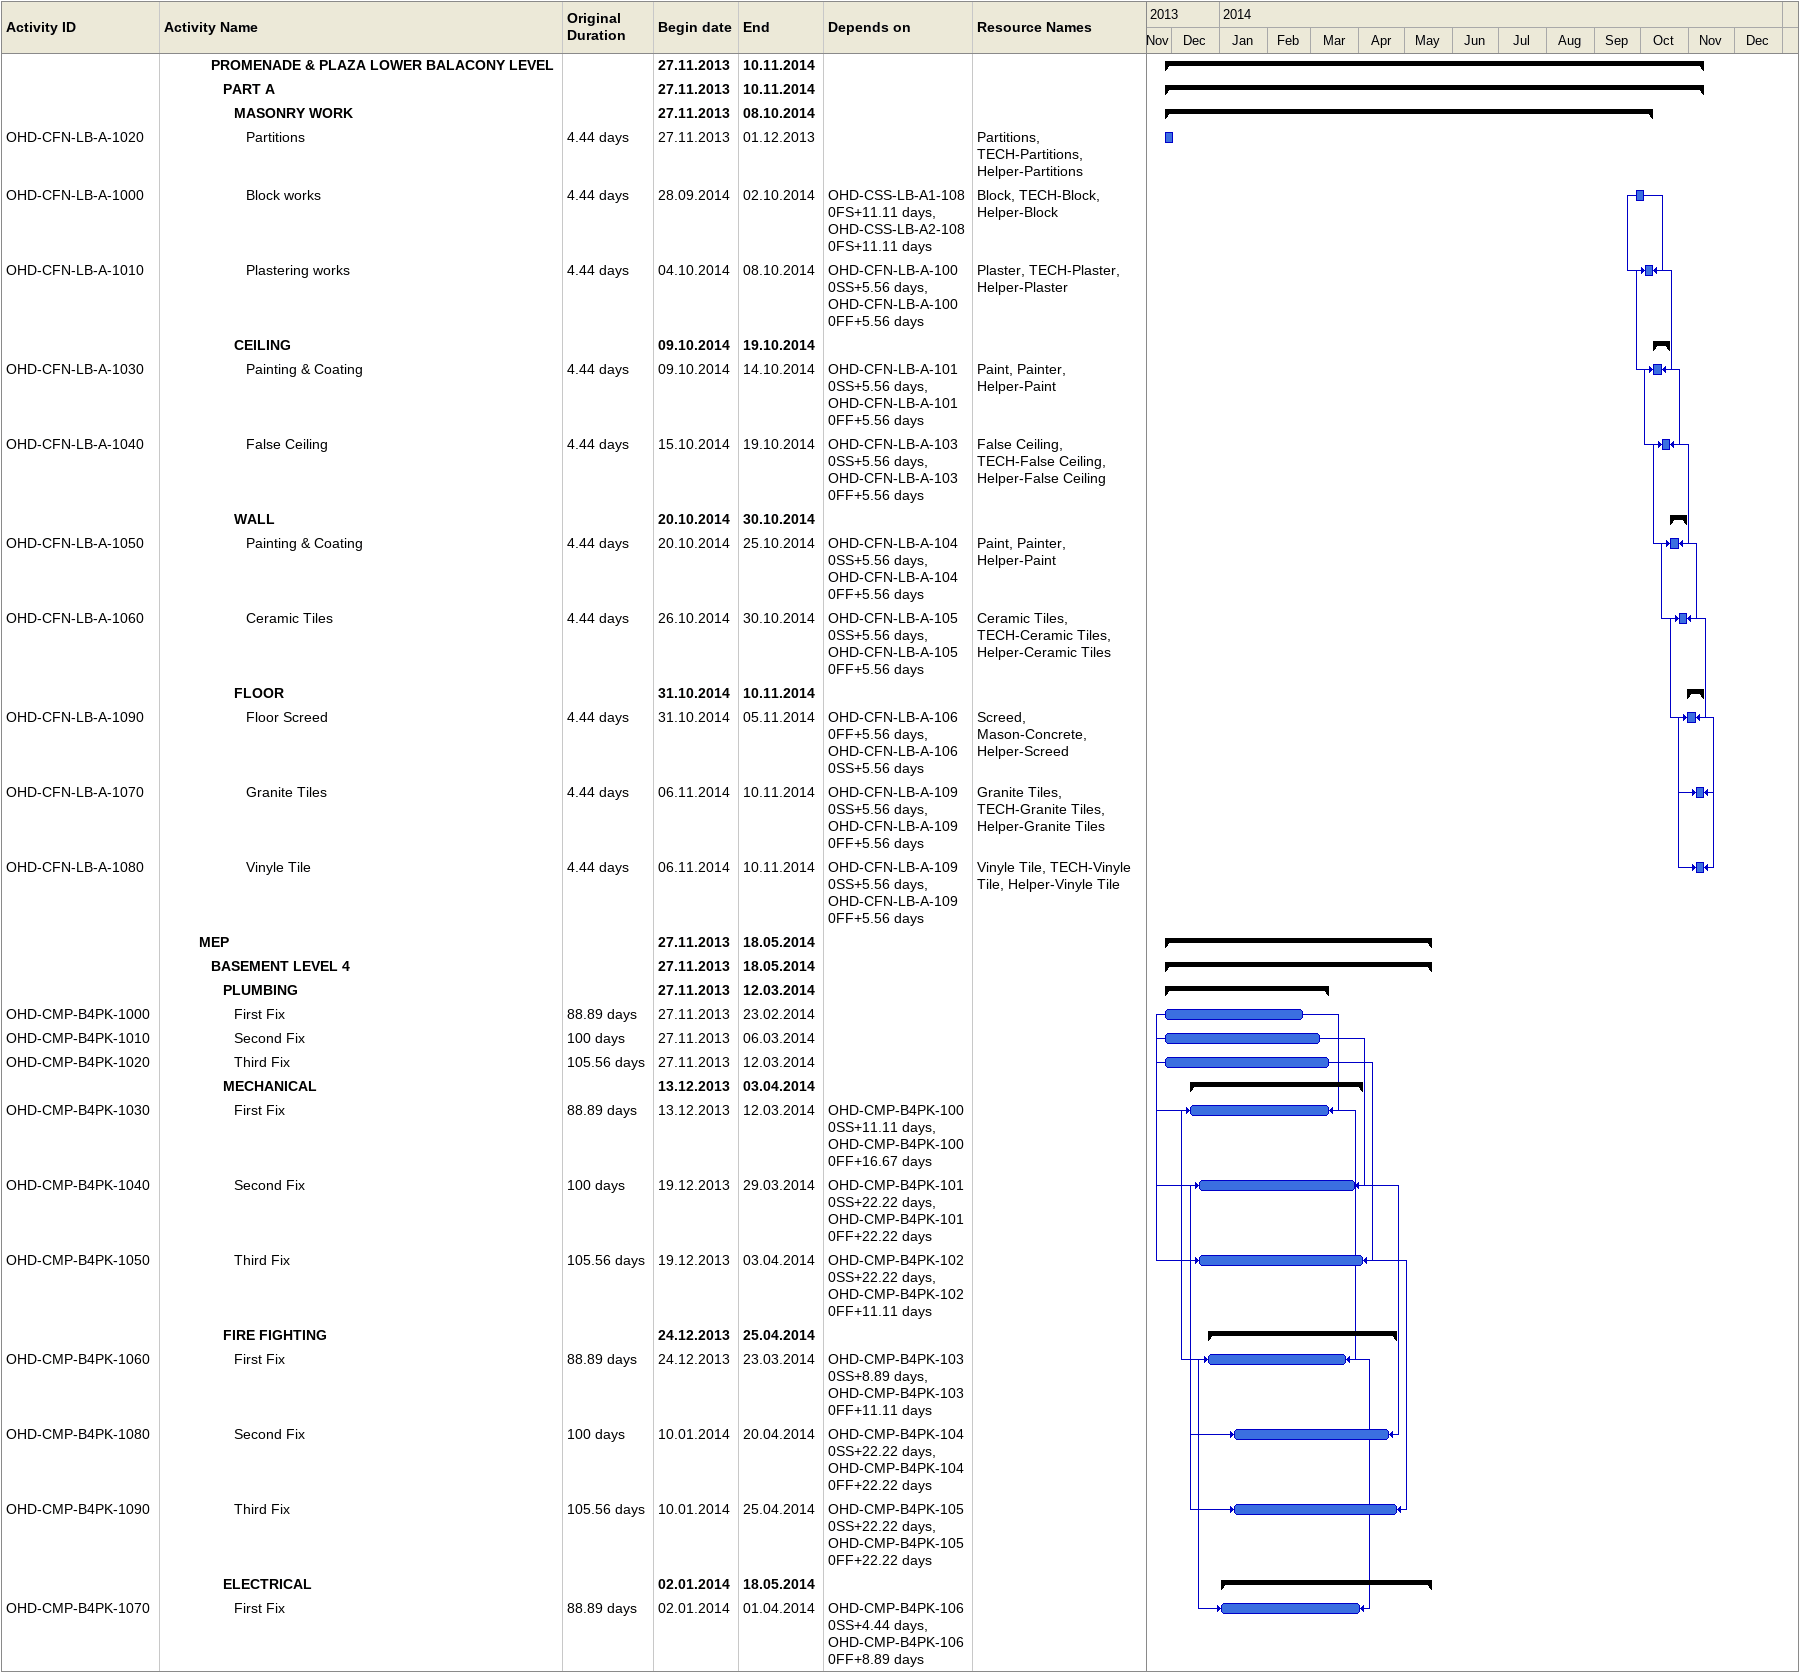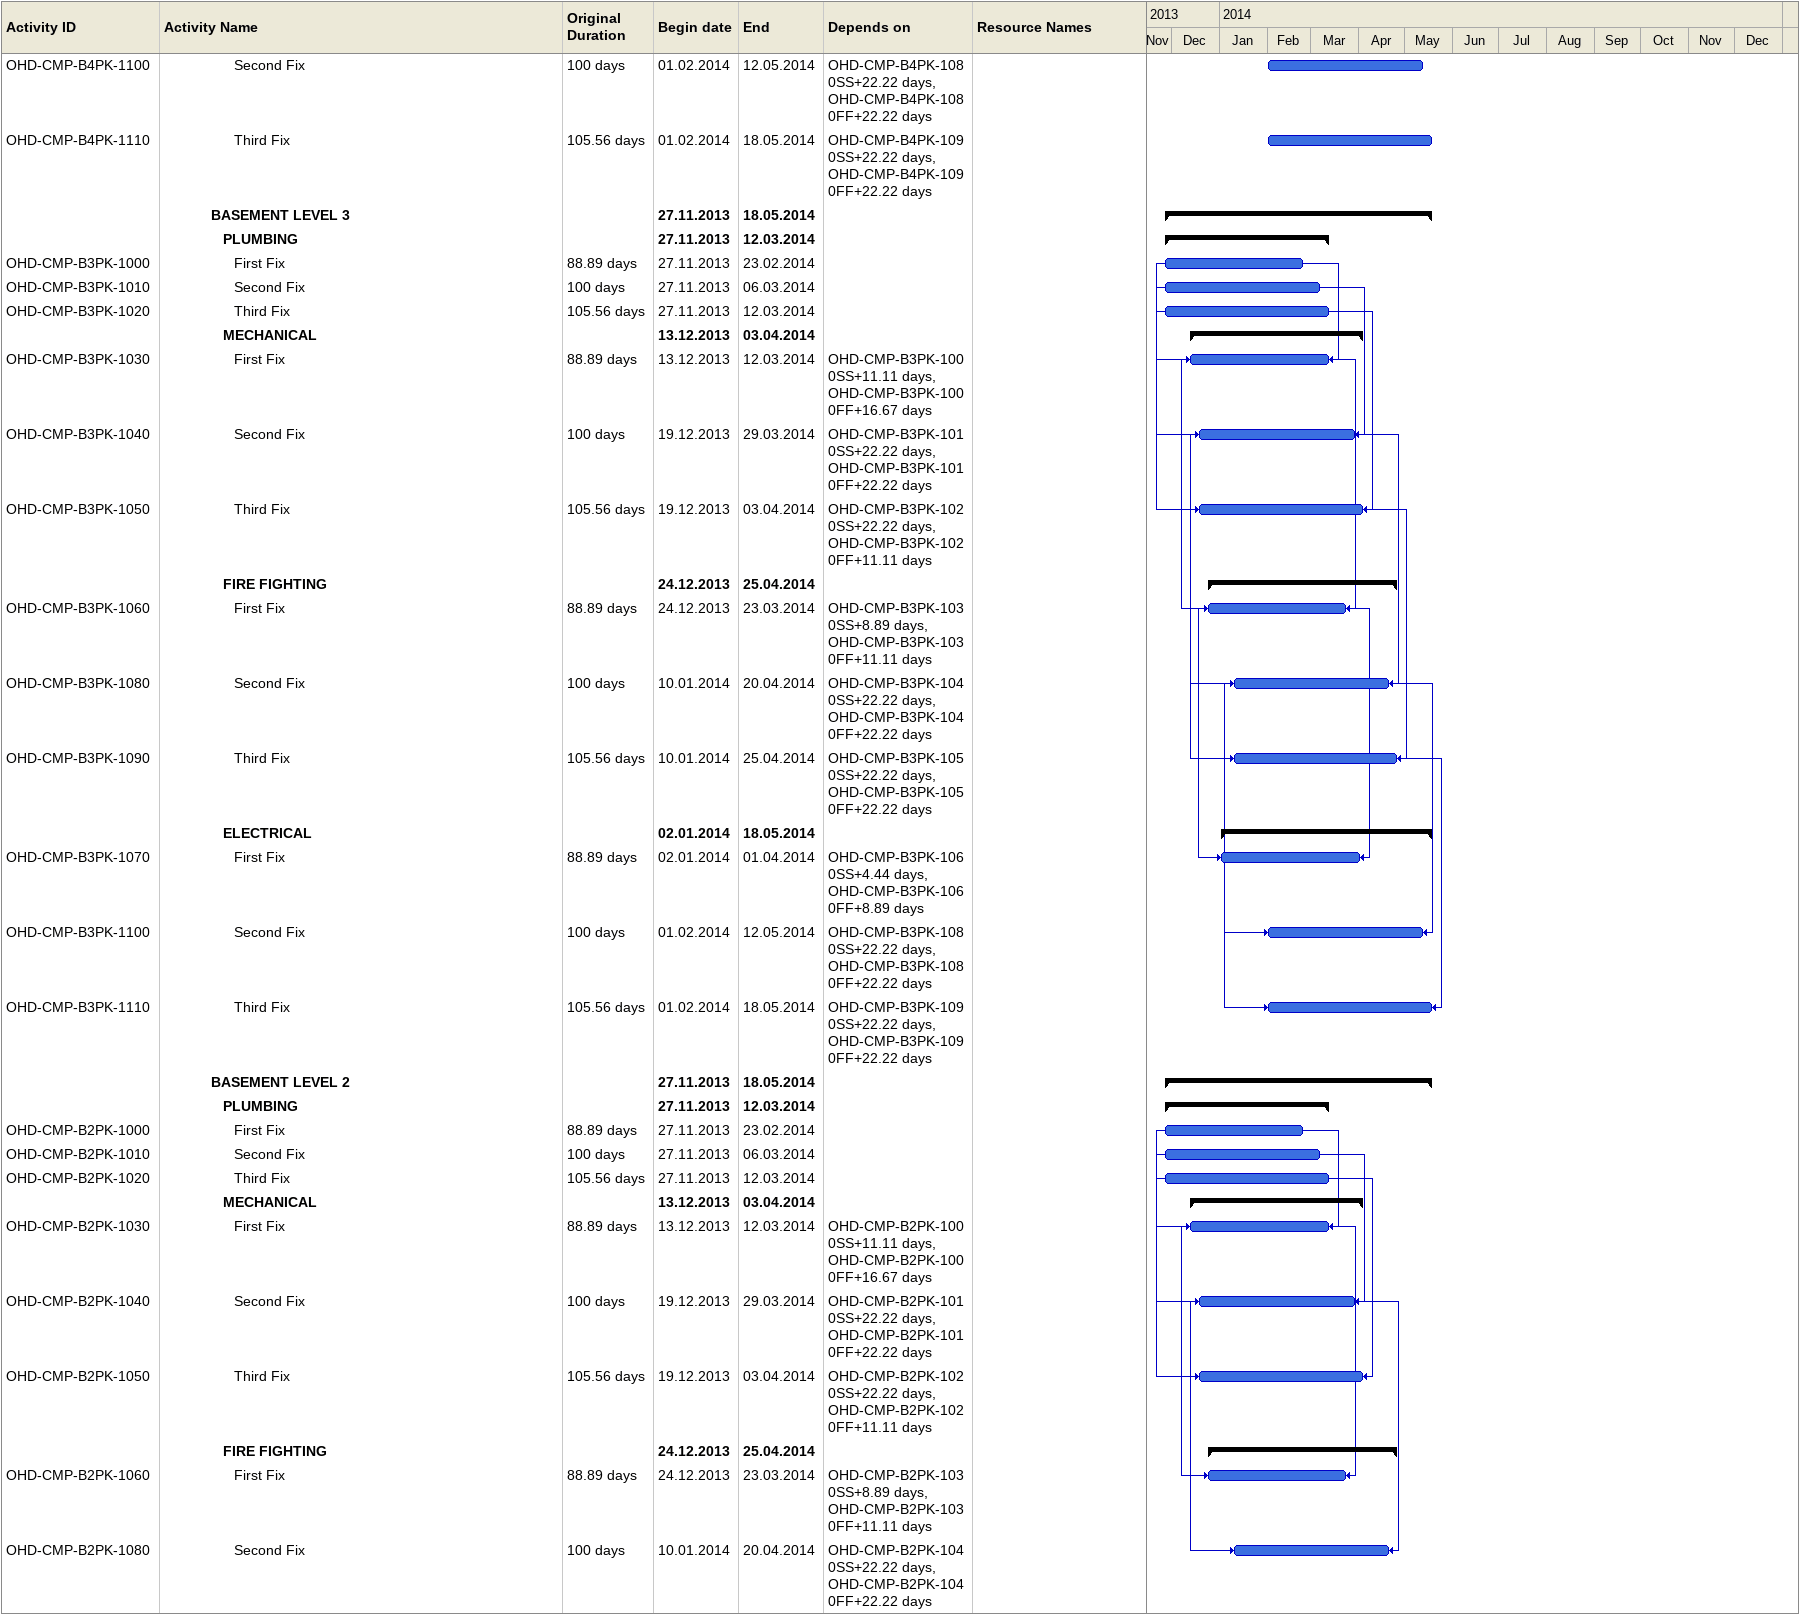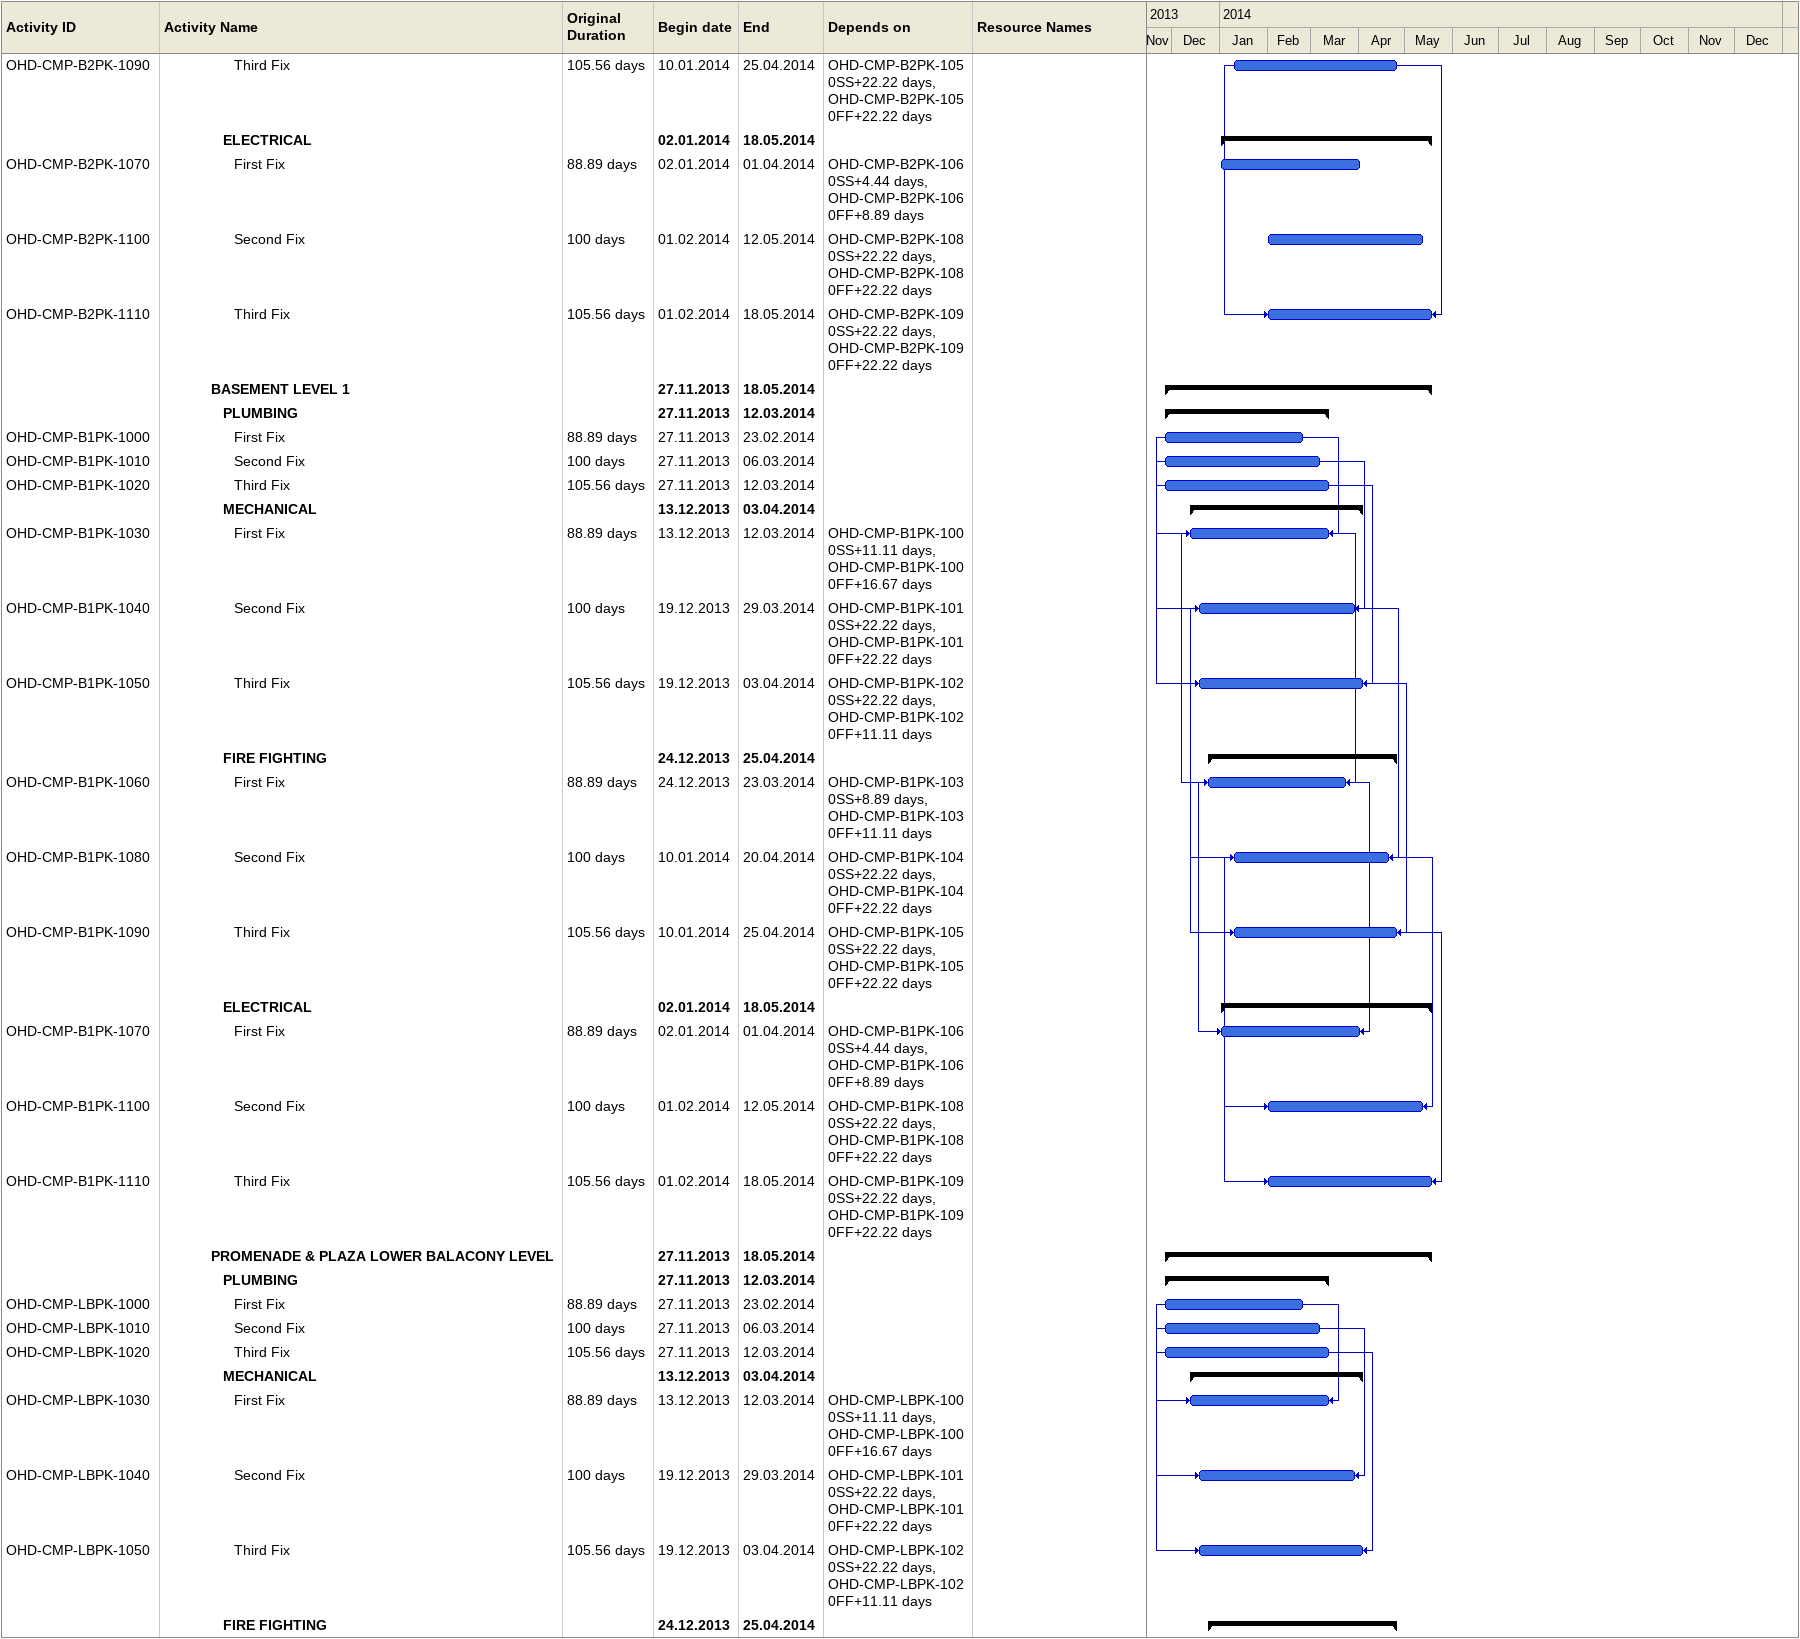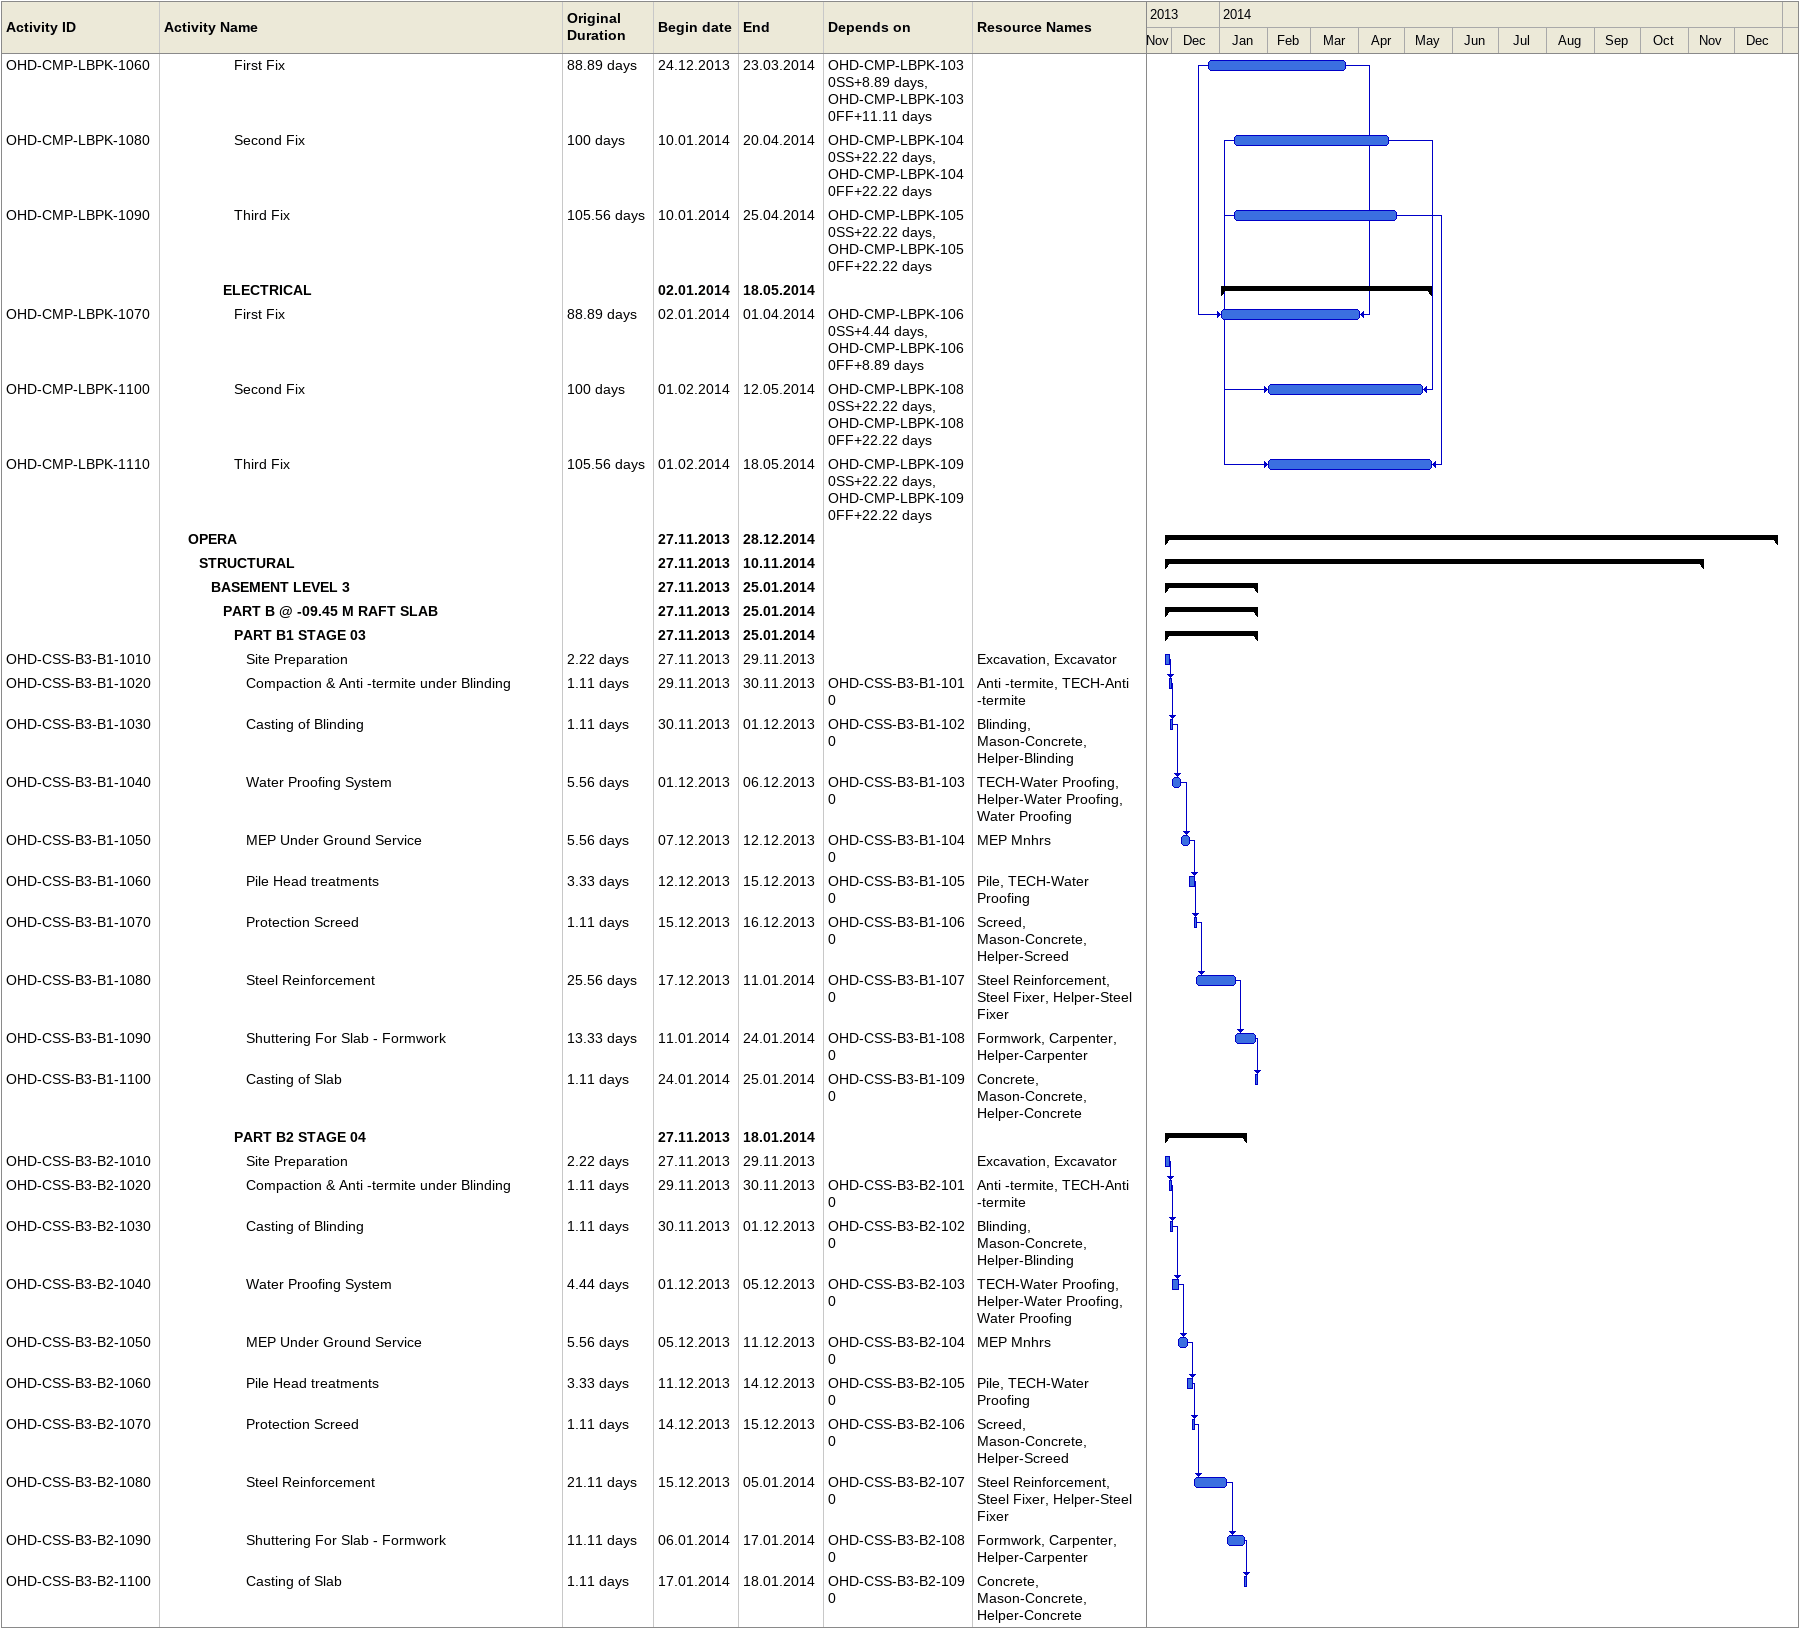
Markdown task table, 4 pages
| ID | Level | Task | Original duration | Start | Finish | Predecessors | Resources |
|---|---|---|---|---|---|---|---|
|  | 5 | **PROMENADE & PLAZA LOWER BALACONY LEVEL** |  | 2013-11-27 | 2014-11-10 |  |  |
|  | 6 | **PART A** |  | 2013-11-27 | 2014-11-10 |  |  |
|  | 7 | **MASONRY WORK** |  | 2013-11-27 | 2014-10-08 |  |  |
| OHD-CFN-LB-A-1020 | 8 | Partitions | 4.44d | 2013-11-27 | 2013-12-01 |  | Partitions, TECH-Partitions, Helper-Partitions |
| OHD-CFN-LB-A-1000 | 8 | Block works | 4.44d | 2014-09-28 | 2014-10-02 | OHD-CSS-LB-A1-1080FS+11.11d, OHD-CSS-LB-A2-1080FS+11.11d | Block, TECH-Block, Helper-Block |
| OHD-CFN-LB-A-1010 | 8 | Plastering works | 4.44d | 2014-10-04 | 2014-10-08 | OHD-CFN-LB-A-1000SS+5.56d, OHD-CFN-LB-A-1000FF+5.56d | Plaster, TECH-Plaster, Helper-Plaster |
|  | 7 | **CEILING** |  | 2014-10-09 | 2014-10-19 |  |  |
| OHD-CFN-LB-A-1030 | 8 | Painting & Coating | 4.44d | 2014-10-09 | 2014-10-14 | OHD-CFN-LB-A-1010SS+5.56d, OHD-CFN-LB-A-1010FF+5.56d | Paint, Painter, Helper-Paint |
| OHD-CFN-LB-A-1040 | 8 | False Ceiling | 4.44d | 2014-10-15 | 2014-10-19 | OHD-CFN-LB-A-1030SS+5.56d, OHD-CFN-LB-A-1030FF+5.56d | False Ceiling, TECH-False Ceiling, Helper-False Ceiling |
|  | 7 | **WALL** |  | 2014-10-20 | 2014-10-30 |  |  |
| OHD-CFN-LB-A-1050 | 8 | Painting & Coating | 4.44d | 2014-10-20 | 2014-10-25 | OHD-CFN-LB-A-1040SS+5.56d, OHD-CFN-LB-A-1040FF+5.56d | Paint, Painter, Helper-Paint |
| OHD-CFN-LB-A-1060 | 8 | Ceramic Tiles | 4.44d | 2014-10-26 | 2014-10-30 | OHD-CFN-LB-A-1050SS+5.56d, OHD-CFN-LB-A-1050FF+5.56d | Ceramic Tiles, TECH-Ceramic Tiles, Helper-Ceramic Tiles |
|  | 7 | **FLOOR** |  | 2014-10-31 | 2014-11-10 |  |  |
| OHD-CFN-LB-A-1090 | 8 | Floor Screed | 4.44d | 2014-10-31 | 2014-11-05 | OHD-CFN-LB-A-1060FF+5.56d, OHD-CFN-LB-A-1060SS+5.56d | Screed, Mason-Concrete, Helper-Screed |
| OHD-CFN-LB-A-1070 | 8 | Granite Tiles | 4.44d | 2014-11-06 | 2014-11-10 | OHD-CFN-LB-A-1090SS+5.56d, OHD-CFN-LB-A-1090FF+5.56d | Granite Tiles, TECH-Granite Tiles, Helper-Granite Tiles |
| OHD-CFN-LB-A-1080 | 8 | Vinyle Tile | 4.44d | 2014-11-06 | 2014-11-10 | OHD-CFN-LB-A-1090SS+5.56d, OHD-CFN-LB-A-1090FF+5.56d | Vinyle Tile, TECH-Vinyle Tile, Helper-Vinyle Tile |
|  | 4 | **MEP** |  | 2013-11-27 | 2014-05-18 |  |  |
|  | 5 | **BASEMENT LEVEL 4** |  | 2013-11-27 | 2014-05-18 |  |  |
|  | 6 | **PLUMBING** |  | 2013-11-27 | 2014-03-12 |  |  |
| OHD-CMP-B4PK-1000 | 7 | First Fix | 88.89d | 2013-11-27 | 2014-02-23 |  |  |
| OHD-CMP-B4PK-1010 | 7 | Second Fix | 100d | 2013-11-27 | 2014-03-06 |  |  |
| OHD-CMP-B4PK-1020 | 7 | Third Fix | 105.56d | 2013-11-27 | 2014-03-12 |  |  |
|  | 6 | **MECHANICAL** |  | 2013-12-13 | 2014-04-03 |  |  |
| OHD-CMP-B4PK-1030 | 7 | First Fix | 88.89d | 2013-12-13 | 2014-03-12 | OHD-CMP-B4PK-1000SS+11.11d, OHD-CMP-B4PK-1000FF+16.67d |  |
| OHD-CMP-B4PK-1040 | 7 | Second Fix | 100d | 2013-12-19 | 2014-03-29 | OHD-CMP-B4PK-1010SS+22.22d, OHD-CMP-B4PK-1010FF+22.22d |  |
| OHD-CMP-B4PK-1050 | 7 | Third Fix | 105.56d | 2013-12-19 | 2014-04-03 | OHD-CMP-B4PK-1020SS+22.22d, OHD-CMP-B4PK-1020FF+11.11d |  |
|  | 6 | **FIRE FIGHTING** |  | 2013-12-24 | 2014-04-25 |  |  |
| OHD-CMP-B4PK-1060 | 7 | First Fix | 88.89d | 2013-12-24 | 2014-03-23 | OHD-CMP-B4PK-1030SS+8.89d, OHD-CMP-B4PK-1030FF+11.11d |  |
| OHD-CMP-B4PK-1080 | 7 | Second Fix | 100d | 2014-01-10 | 2014-04-20 | OHD-CMP-B4PK-1040SS+22.22d, OHD-CMP-B4PK-1040FF+22.22d |  |
| OHD-CMP-B4PK-1090 | 7 | Third Fix | 105.56d | 2014-01-10 | 2014-04-25 | OHD-CMP-B4PK-1050SS+22.22d, OHD-CMP-B4PK-1050FF+22.22d |  |
|  | 6 | **ELECTRICAL** |  | 2014-01-02 | 2014-05-18 |  |  |
| OHD-CMP-B4PK-1070 | 7 | First Fix | 88.89d | 2014-01-02 | 2014-04-01 | OHD-CMP-B4PK-1060SS+4.44d, OHD-CMP-B4PK-1060FF+8.89d |  |
| OHD-CMP-B4PK-1100 | 7 | Second Fix | 100d | 2014-02-01 | 2014-05-12 | OHD-CMP-B4PK-1080SS+22.22d, OHD-CMP-B4PK-1080FF+22.22d |  |
| OHD-CMP-B4PK-1110 | 7 | Third Fix | 105.56d | 2014-02-01 | 2014-05-18 | OHD-CMP-B4PK-1090SS+22.22d, OHD-CMP-B4PK-1090FF+22.22d |  |
|  | 5 | **BASEMENT LEVEL 3** |  | 2013-11-27 | 2014-05-18 |  |  |
|  | 6 | **PLUMBING** |  | 2013-11-27 | 2014-03-12 |  |  |
| OHD-CMP-B3PK-1000 | 7 | First Fix | 88.89d | 2013-11-27 | 2014-02-23 |  |  |
| OHD-CMP-B3PK-1010 | 7 | Second Fix | 100d | 2013-11-27 | 2014-03-06 |  |  |
| OHD-CMP-B3PK-1020 | 7 | Third Fix | 105.56d | 2013-11-27 | 2014-03-12 |  |  |
|  | 6 | **MECHANICAL** |  | 2013-12-13 | 2014-04-03 |  |  |
| OHD-CMP-B3PK-1030 | 7 | First Fix | 88.89d | 2013-12-13 | 2014-03-12 | OHD-CMP-B3PK-1000SS+11.11d, OHD-CMP-B3PK-1000FF+16.67d |  |
| OHD-CMP-B3PK-1040 | 7 | Second Fix | 100d | 2013-12-19 | 2014-03-29 | OHD-CMP-B3PK-1010SS+22.22d, OHD-CMP-B3PK-1010FF+22.22d |  |
| OHD-CMP-B3PK-1050 | 7 | Third Fix | 105.56d | 2013-12-19 | 2014-04-03 | OHD-CMP-B3PK-1020SS+22.22d, OHD-CMP-B3PK-1020FF+11.11d |  |
|  | 6 | **FIRE FIGHTING** |  | 2013-12-24 | 2014-04-25 |  |  |
| OHD-CMP-B3PK-1060 | 7 | First Fix | 88.89d | 2013-12-24 | 2014-03-23 | OHD-CMP-B3PK-1030SS+8.89d, OHD-CMP-B3PK-1030FF+11.11d |  |
| OHD-CMP-B3PK-1080 | 7 | Second Fix | 100d | 2014-01-10 | 2014-04-20 | OHD-CMP-B3PK-1040SS+22.22d, OHD-CMP-B3PK-1040FF+22.22d |  |
| OHD-CMP-B3PK-1090 | 7 | Third Fix | 105.56d | 2014-01-10 | 2014-04-25 | OHD-CMP-B3PK-1050SS+22.22d, OHD-CMP-B3PK-1050FF+22.22d |  |
|  | 6 | **ELECTRICAL** |  | 2014-01-02 | 2014-05-18 |  |  |
| OHD-CMP-B3PK-1070 | 7 | First Fix | 88.89d | 2014-01-02 | 2014-04-01 | OHD-CMP-B3PK-1060SS+4.44d, OHD-CMP-B3PK-1060FF+8.89d |  |
| OHD-CMP-B3PK-1100 | 7 | Second Fix | 100d | 2014-02-01 | 2014-05-12 | OHD-CMP-B3PK-1080SS+22.22d, OHD-CMP-B3PK-1080FF+22.22d |  |
| OHD-CMP-B3PK-1110 | 7 | Third Fix | 105.56d | 2014-02-01 | 2014-05-18 | OHD-CMP-B3PK-1090SS+22.22d, OHD-CMP-B3PK-1090FF+22.22d |  |
|  | 5 | **BASEMENT LEVEL 2** |  | 2013-11-27 | 2014-05-18 |  |  |
|  | 6 | **PLUMBING** |  | 2013-11-27 | 2014-03-12 |  |  |
| OHD-CMP-B2PK-1000 | 7 | First Fix | 88.89d | 2013-11-27 | 2014-02-23 |  |  |
| OHD-CMP-B2PK-1010 | 7 | Second Fix | 100d | 2013-11-27 | 2014-03-06 |  |  |
| OHD-CMP-B2PK-1020 | 7 | Third Fix | 105.56d | 2013-11-27 | 2014-03-12 |  |  |
|  | 6 | **MECHANICAL** |  | 2013-12-13 | 2014-04-03 |  |  |
| OHD-CMP-B2PK-1030 | 7 | First Fix | 88.89d | 2013-12-13 | 2014-03-12 | OHD-CMP-B2PK-1000SS+11.11d, OHD-CMP-B2PK-1000FF+16.67d |  |
| OHD-CMP-B2PK-1040 | 7 | Second Fix | 100d | 2013-12-19 | 2014-03-29 | OHD-CMP-B2PK-1010SS+22.22d, OHD-CMP-B2PK-1010FF+22.22d |  |
| OHD-CMP-B2PK-1050 | 7 | Third Fix | 105.56d | 2013-12-19 | 2014-04-03 | OHD-CMP-B2PK-1020SS+22.22d, OHD-CMP-B2PK-1020FF+11.11d |  |
|  | 6 | **FIRE FIGHTING** |  | 2013-12-24 | 2014-04-25 |  |  |
| OHD-CMP-B2PK-1060 | 7 | First Fix | 88.89d | 2013-12-24 | 2014-03-23 | OHD-CMP-B2PK-1030SS+8.89d, OHD-CMP-B2PK-1030FF+11.11d |  |
| OHD-CMP-B2PK-1080 | 7 | Second Fix | 100d | 2014-01-10 | 2014-04-20 | OHD-CMP-B2PK-1040SS+22.22d, OHD-CMP-B2PK-1040FF+22.22d |  |
| OHD-CMP-B2PK-1090 | 7 | Third Fix | 105.56d | 2014-01-10 | 2014-04-25 | OHD-CMP-B2PK-1050SS+22.22d, OHD-CMP-B2PK-1050FF+22.22d |  |
|  | 6 | **ELECTRICAL** |  | 2014-01-02 | 2014-05-18 |  |  |
| OHD-CMP-B2PK-1070 | 7 | First Fix | 88.89d | 2014-01-02 | 2014-04-01 | OHD-CMP-B2PK-1060SS+4.44d, OHD-CMP-B2PK-1060FF+8.89d |  |
| OHD-CMP-B2PK-1100 | 7 | Second Fix | 100d | 2014-02-01 | 2014-05-12 | OHD-CMP-B2PK-1080SS+22.22d, OHD-CMP-B2PK-1080FF+22.22d |  |
| OHD-CMP-B2PK-1110 | 7 | Third Fix | 105.56d | 2014-02-01 | 2014-05-18 | OHD-CMP-B2PK-1090SS+22.22d, OHD-CMP-B2PK-1090FF+22.22d |  |
|  | 5 | **BASEMENT LEVEL 1** |  | 2013-11-27 | 2014-05-18 |  |  |
|  | 6 | **PLUMBING** |  | 2013-11-27 | 2014-03-12 |  |  |
| OHD-CMP-B1PK-1000 | 7 | First Fix | 88.89d | 2013-11-27 | 2014-02-23 |  |  |
| OHD-CMP-B1PK-1010 | 7 | Second Fix | 100d | 2013-11-27 | 2014-03-06 |  |  |
| OHD-CMP-B1PK-1020 | 7 | Third Fix | 105.56d | 2013-11-27 | 2014-03-12 |  |  |
|  | 6 | **MECHANICAL** |  | 2013-12-13 | 2014-04-03 |  |  |
| OHD-CMP-B1PK-1030 | 7 | First Fix | 88.89d | 2013-12-13 | 2014-03-12 | OHD-CMP-B1PK-1000SS+11.11d, OHD-CMP-B1PK-1000FF+16.67d |  |
| OHD-CMP-B1PK-1040 | 7 | Second Fix | 100d | 2013-12-19 | 2014-03-29 | OHD-CMP-B1PK-1010SS+22.22d, OHD-CMP-B1PK-1010FF+22.22d |  |
| OHD-CMP-B1PK-1050 | 7 | Third Fix | 105.56d | 2013-12-19 | 2014-04-03 | OHD-CMP-B1PK-1020SS+22.22d, OHD-CMP-B1PK-1020FF+11.11d |  |
|  | 6 | **FIRE FIGHTING** |  | 2013-12-24 | 2014-04-25 |  |  |
| OHD-CMP-B1PK-1060 | 7 | First Fix | 88.89d | 2013-12-24 | 2014-03-23 | OHD-CMP-B1PK-1030SS+8.89d, OHD-CMP-B1PK-1030FF+11.11d |  |
| OHD-CMP-B1PK-1080 | 7 | Second Fix | 100d | 2014-01-10 | 2014-04-20 | OHD-CMP-B1PK-1040SS+22.22d, OHD-CMP-B1PK-1040FF+22.22d |  |
| OHD-CMP-B1PK-1090 | 7 | Third Fix | 105.56d | 2014-01-10 | 2014-04-25 | OHD-CMP-B1PK-1050SS+22.22d, OHD-CMP-B1PK-1050FF+22.22d |  |
|  | 6 | **ELECTRICAL** |  | 2014-01-02 | 2014-05-18 |  |  |
| OHD-CMP-B1PK-1070 | 7 | First Fix | 88.89d | 2014-01-02 | 2014-04-01 | OHD-CMP-B1PK-1060SS+4.44d, OHD-CMP-B1PK-1060FF+8.89d |  |
| OHD-CMP-B1PK-1100 | 7 | Second Fix | 100d | 2014-02-01 | 2014-05-12 | OHD-CMP-B1PK-1080SS+22.22d, OHD-CMP-B1PK-1080FF+22.22d |  |
| OHD-CMP-B1PK-1110 | 7 | Third Fix | 105.56d | 2014-02-01 | 2014-05-18 | OHD-CMP-B1PK-1090SS+22.22d, OHD-CMP-B1PK-1090FF+22.22d |  |
|  | 5 | **PROMENADE & PLAZA LOWER BALACONY LEVEL** |  | 2013-11-27 | 2014-05-18 |  |  |
|  | 6 | **PLUMBING** |  | 2013-11-27 | 2014-03-12 |  |  |
| OHD-CMP-LBPK-1000 | 7 | First Fix | 88.89d | 2013-11-27 | 2014-02-23 |  |  |
| OHD-CMP-LBPK-1010 | 7 | Second Fix | 100d | 2013-11-27 | 2014-03-06 |  |  |
| OHD-CMP-LBPK-1020 | 7 | Third Fix | 105.56d | 2013-11-27 | 2014-03-12 |  |  |
|  | 6 | **MECHANICAL** |  | 2013-12-13 | 2014-04-03 |  |  |
| OHD-CMP-LBPK-1030 | 7 | First Fix | 88.89d | 2013-12-13 | 2014-03-12 | OHD-CMP-LBPK-1000SS+11.11d, OHD-CMP-LBPK-1000FF+16.67d |  |
| OHD-CMP-LBPK-1040 | 7 | Second Fix | 100d | 2013-12-19 | 2014-03-29 | OHD-CMP-LBPK-1010SS+22.22d, OHD-CMP-LBPK-1010FF+22.22d |  |
| OHD-CMP-LBPK-1050 | 7 | Third Fix | 105.56d | 2013-12-19 | 2014-04-03 | OHD-CMP-LBPK-1020SS+22.22d, OHD-CMP-LBPK-1020FF+11.11d |  |
|  | 6 | **FIRE FIGHTING** |  | 2013-12-24 | 2014-04-25 |  |  |
| OHD-CMP-LBPK-1060 | 7 | First Fix | 88.89d | 2013-12-24 | 2014-03-23 | OHD-CMP-LBPK-1030SS+8.89d, OHD-CMP-LBPK-1030FF+11.11d |  |
| OHD-CMP-LBPK-1080 | 7 | Second Fix | 100d | 2014-01-10 | 2014-04-20 | OHD-CMP-LBPK-1040SS+22.22d, OHD-CMP-LBPK-1040FF+22.22d |  |
| OHD-CMP-LBPK-1090 | 7 | Third Fix | 105.56d | 2014-01-10 | 2014-04-25 | OHD-CMP-LBPK-1050SS+22.22d, OHD-CMP-LBPK-1050FF+22.22d |  |
|  | 6 | **ELECTRICAL** |  | 2014-01-02 | 2014-05-18 |  |  |
| OHD-CMP-LBPK-1070 | 7 | First Fix | 88.89d | 2014-01-02 | 2014-04-01 | OHD-CMP-LBPK-1060SS+4.44d, OHD-CMP-LBPK-1060FF+8.89d |  |
| OHD-CMP-LBPK-1100 | 7 | Second Fix | 100d | 2014-02-01 | 2014-05-12 | OHD-CMP-LBPK-1080SS+22.22d, OHD-CMP-LBPK-1080FF+22.22d |  |
| OHD-CMP-LBPK-1110 | 7 | Third Fix | 105.56d | 2014-02-01 | 2014-05-18 | OHD-CMP-LBPK-1090SS+22.22d, OHD-CMP-LBPK-1090FF+22.22d |  |
|  | 3 | **OPERA** |  | 2013-11-27 | 2014-12-28 |  |  |
|  | 4 | **STRUCTURAL** |  | 2013-11-27 | 2014-11-10 |  |  |
|  | 5 | **BASEMENT LEVEL 3** |  | 2013-11-27 | 2014-01-25 |  |  |
|  | 6 | **PART B @ -09.45 M RAFT SLAB** |  | 2013-11-27 | 2014-01-25 |  |  |
|  | 7 | **PART B1 STAGE 03** |  | 2013-11-27 | 2014-01-25 |  |  |
| OHD-CSS-B3-B1-1010 | 8 | Site Preparation | 2.22d | 2013-11-27 | 2013-11-29 |  | Excavation, Excavator |
| OHD-CSS-B3-B1-1020 | 8 | Compaction & Anti -termite under Blinding | 1.11d | 2013-11-29 | 2013-11-30 | OHD-CSS-B3-B1-1010 | Anti -termite, TECH-Anti -termite |
| OHD-CSS-B3-B1-1030 | 8 | Casting of Blinding | 1.11d | 2013-11-30 | 2013-12-01 | OHD-CSS-B3-B1-1020 | Blinding, Mason-Concrete, Helper-Blinding |
| OHD-CSS-B3-B1-1040 | 8 | Water Proofing System | 5.56d | 2013-12-01 | 2013-12-06 | OHD-CSS-B3-B1-1030 | TECH-Water Proofing, Helper-Water Proofing, Water Proofing |
| OHD-CSS-B3-B1-1050 | 8 | MEP Under Ground Service | 5.56d | 2013-12-07 | 2013-12-12 | OHD-CSS-B3-B1-1040 | MEP Mnhrs |
| OHD-CSS-B3-B1-1060 | 8 | Pile Head treatments | 3.33d | 2013-12-12 | 2013-12-15 | OHD-CSS-B3-B1-1050 | Pile, TECH-Water Proofing |
| OHD-CSS-B3-B1-1070 | 8 | Protection Screed | 1.11d | 2013-12-15 | 2013-12-16 | OHD-CSS-B3-B1-1060 | Screed, Mason-Concrete, Helper-Screed |
| OHD-CSS-B3-B1-1080 | 8 | Steel Reinforcement | 25.56d | 2013-12-17 | 2014-01-11 | OHD-CSS-B3-B1-1070 | Steel Reinforcement, Steel Fixer, Helper-Steel Fixer |
| OHD-CSS-B3-B1-1090 | 8 | Shuttering For Slab - Formwork | 13.33d | 2014-01-11 | 2014-01-24 | OHD-CSS-B3-B1-1080 | Formwork, Carpenter, Helper-Carpenter |
| OHD-CSS-B3-B1-1100 | 8 | Casting of Slab | 1.11d | 2014-01-24 | 2014-01-25 | OHD-CSS-B3-B1-1090 | Concrete, Mason-Concrete, Helper-Concrete |
|  | 7 | **PART B2 STAGE 04** |  | 2013-11-27 | 2014-01-18 |  |  |
| OHD-CSS-B3-B2-1010 | 8 | Site Preparation | 2.22d | 2013-11-27 | 2013-11-29 |  | Excavation, Excavator |
| OHD-CSS-B3-B2-1020 | 8 | Compaction & Anti -termite under Blinding | 1.11d | 2013-11-29 | 2013-11-30 | OHD-CSS-B3-B2-1010 | Anti -termite, TECH-Anti -termite |
| OHD-CSS-B3-B2-1030 | 8 | Casting of Blinding | 1.11d | 2013-11-30 | 2013-12-01 | OHD-CSS-B3-B2-1020 | Blinding, Mason-Concrete, Helper-Blinding |
| OHD-CSS-B3-B2-1040 | 8 | Water Proofing System | 4.44d | 2013-12-01 | 2013-12-05 | OHD-CSS-B3-B2-1030 | TECH-Water Proofing, Helper-Water Proofing, Water Proofing |
| OHD-CSS-B3-B2-1050 | 8 | MEP Under Ground Service | 5.56d | 2013-12-05 | 2013-12-11 | OHD-CSS-B3-B2-1040 | MEP Mnhrs |
| OHD-CSS-B3-B2-1060 | 8 | Pile Head treatments | 3.33d | 2013-12-11 | 2013-12-14 | OHD-CSS-B3-B2-1050 | Pile, TECH-Water Proofing |
| OHD-CSS-B3-B2-1070 | 8 | Protection Screed | 1.11d | 2013-12-14 | 2013-12-15 | OHD-CSS-B3-B2-1060 | Screed, Mason-Concrete, Helper-Screed |
| OHD-CSS-B3-B2-1080 | 8 | Steel Reinforcement | 21.11d | 2013-12-15 | 2014-01-05 | OHD-CSS-B3-B2-1070 | Steel Reinforcement, Steel Fixer, Helper-Steel Fixer |
| OHD-CSS-B3-B2-1090 | 8 | Shuttering For Slab - Formwork | 11.11d | 2014-01-06 | 2014-01-17 | OHD-CSS-B3-B2-1080 | Formwork, Carpenter, Helper-Carpenter |
| OHD-CSS-B3-B2-1100 | 8 | Casting of Slab | 1.11d | 2014-01-17 | 2014-01-18 | OHD-CSS-B3-B2-1090 | Concrete, Mason-Concrete, Helper-Concrete |
